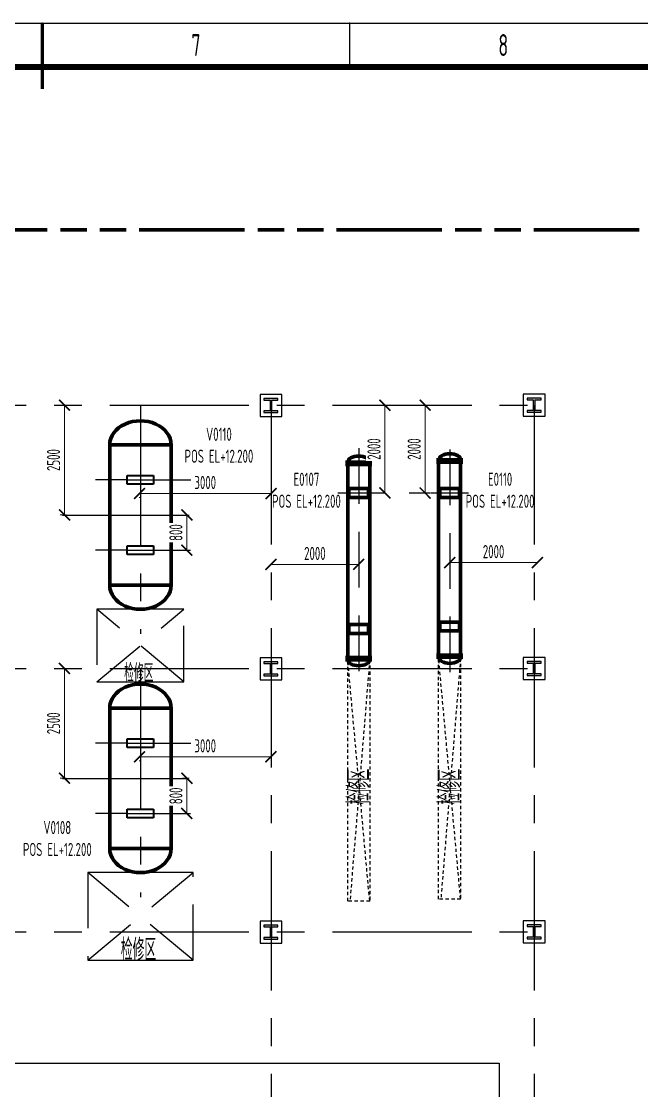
# Model space of a CAD drawing. Header units: millimetres. Extents: x 2250 to 7274, y 852 to 2251.
# Drawn here: x 4754.7 to 4896.1, y 2006.9 to 2250.6 of the extents above; entities that cross this region are included whole.
import ezdxf

# ---------------------------------------------------------------- set-up
doc = ezdxf.new("R2010")
doc.units = ezdxf.units.MM
for name, pattern in [('ACAD_ISO09W100', [45, 24, -3, 6, -3, 6, -3]), ('ACAD_ISO10W100', [18, 12, -3, 0, -3]), ('CENTER', [50.8, 31.75, -6.35, 6.35, -6.35]), ('DASHED', [19.05, 12.7, -6.35]), ('JIS_02_0.7', [1.35, 0.75, -0.6])]:
    doc.linetypes.add(name, pattern=pattern)
for name, color, linetype, lineweight in [('02-设备轮廓（不可见）', 4, 'JIS_02_0.7', 80), ('03-设备、管口中心线', 170, 'ACAD_ISO10W100', 25), ('05-图框与标题栏', 7, 'Continuous', 25), ('05-楼梯与安全疏散通道', 4, 'Continuous', 25), ('06-网格线、建筑轴线-细实线', 9, 'CENTER', 25), ('07-界区线-粗双点划线', 12, 'ACAD_ISO09W100', 80), ('10-工字钢', 5, 'Continuous', 25), ('11-检修区', 8, 'JIS_02_0.7', 25), ('12-建筑物轮廓', 5, 'Continuous', 25), ('13-文本', 7, 'Continuous', 25), ('5-中心线', 170, 'CENTER', 25), ('7-设备基础', 140, 'Continuous', 40), ('8-设备轮廓线', 1, 'Continuous', 80), ('9-文本', 7, 'Continuous', 15), ('9-检修区', 251, 'DASHED', 25)]:
    doc.layers.add(name, color=color, linetype=linetype, lineweight=lineweight)
doc.styles.add('5-gbcbig', font='gbenor.shx', dxfattribs={"width": 0.7, "height": 5, "bigfont": 'gbcbig.shx'})
doc.styles.add('卷心菜', font='gbenor.shx', dxfattribs={"width": 0.75, "bigfont": 'gbcbig.shx'})
doc.styles.add('国标英文+数字', font='gbenor.shx', dxfattribs={"width": 0.7, "height": 3})
doc.styles.add('图纸中的数字及字母', font='gbenor.shx', dxfattribs={"width": 0.7, "height": 3, "bigfont": 'gbcbig.shx'})
doc.dimstyles.new('尺寸标注', dxfattribs={"dimtxt": 3, "dimasz": 2.5, "dimexe": 1, "dimexo": 1, "dimgap": 1, "dimtad": 1, "dimdec": 0, "dimlfac": 100, "dimdsep": 46, "dimtxsty": '图纸中的数字及字母', "dimblk": 'ARCHTICK', "dimcen": 0, "dimclrd": 256, "dimclre": 256, "dimclrt": 256, "dimadec": 0, "dimazin": 0, "dimtfac": 1, "dimtdec": 0, "dimtix": 1, "dimtmove": 0, "dimatfit": 0, "dimfxl": 0, "dimlwd": -1, "dimlwe": -1, "dimarcsym": 0})

# ---------------------------------------------------------------- blocks, each defined once
blk = doc.blocks.new('_ArchTick')
at = {"color": 0, "linetype": 'ByBlock', "const_width": 0.15}
blk.add_lwpolyline([(-0.5, -0.5), (0.5, 0.5)], dxfattribs=at)
blk = doc.blocks.new('*D162')
at = {"layer": '9-文本', "transparency": 16777216}
for p, q in [((4765, 2103.13), (4763.51, 2103.13)), ((4764.51, 2078.13), (4764.51, 2103.13)), ((4764.92, 2078.13), (4763.51, 2078.13))]:
    blk.add_line(p, q, dxfattribs=at)
at = {"layer": 'Defpoints', "color": 0, "transparency": 16777216}
for p in [(4764.51, 2103.13), (4766, 2103.13), (4765.92, 2078.13)]:
    blk.add_point(p, dxfattribs=at)
at = {"layer": '9-文本', "transparency": 16777216, "xscale": 2.5, "yscale": 2.5, "zscale": 2.5}
for p, rotation in [((4764.51, 2103.13), 90), ((4764.51, 2078.13), 270)]:
    blk.add_blockref('_ArchTick', p, dxfattribs=dict(at, rotation=rotation))
at = {"layer": '9-文本', "transparency": 16777216, "insert": (4762.01, 2090.63), "char_height": 3, "attachment_point": 5, "rotation": 90, "style": '图纸中的数字及字母', "bg_fill": 3, "box_fill_scale": 1.1, "bg_fill_color": 256, "bg_fill_true_color": 13158600, "bg_fill_transparency": 0}
blk.add_mtext('2500', dxfattribs=at)
blk = doc.blocks.new('*D163')
at = {"layer": '9-文本', "transparency": 16777216}
for p, q in [((4781.61, 2083.01), (4811.61, 2083.01)), ((4781.61, 2082.15), (4781.61, 2082.01))]:
    blk.add_line(p, q, dxfattribs=at)
at = {"layer": 'Defpoints', "color": 0, "transparency": 16777216}
for p in [(4781.61, 2083.15), (4811.61, 2083.01), (4811.61, 2083.01)]:
    blk.add_point(p, dxfattribs=at)
at = {"layer": '9-文本', "transparency": 16777216, "xscale": 2.5, "yscale": 2.5, "zscale": 2.5, "rotation": 180}
blk.add_blockref('_ArchTick', (4781.61, 2083.01), dxfattribs=at)
at = {"layer": '9-文本', "transparency": 16777216, "xscale": 2.5, "yscale": 2.5, "zscale": 2.5}
blk.add_blockref('_ArchTick', (4811.61, 2083.01), dxfattribs=at)
at = {"layer": '9-文本', "transparency": 16777216, "insert": (4796.61, 2085.51), "char_height": 3, "attachment_point": 5, "style": '图纸中的数字及字母', "bg_fill": 3, "box_fill_scale": 1.1, "bg_fill_color": 256, "bg_fill_true_color": 13158600, "bg_fill_transparency": 0}
blk.add_mtext('3000', dxfattribs=at)
blk = doc.blocks.new('*D164')
at = {"layer": '9-文本', "transparency": 16777216}
for p, q in [((4792.91, 2078.1), (4791.42, 2078.1)), ((4792.42, 2070.1), (4792.42, 2078.1))]:
    blk.add_line(p, q, dxfattribs=at)
at = {"layer": 'Defpoints', "color": 0, "transparency": 16777216}
for p in [(4792.42, 2078.1), (4793.91, 2078.1), (4792.42, 2070.1)]:
    blk.add_point(p, dxfattribs=at)
at = {"layer": '9-文本', "transparency": 16777216, "xscale": 2.5, "yscale": 2.5, "zscale": 2.5}
for p, rotation in [((4792.42, 2078.1), 90), ((4792.42, 2070.1), 270)]:
    blk.add_blockref('_ArchTick', p, dxfattribs=dict(at, rotation=rotation))
at = {"layer": '9-文本', "transparency": 16777216, "insert": (4789.92, 2074.1), "char_height": 3, "attachment_point": 5, "rotation": 90, "style": '图纸中的数字及字母', "bg_fill": 3, "box_fill_scale": 1.1, "bg_fill_color": 256, "bg_fill_true_color": 13158600, "bg_fill_transparency": 0}
blk.add_mtext('800', dxfattribs=at)
blk = doc.blocks.new('*D168')
at = {"layer": '9-文本', "transparency": 16777216}
for p, q in [((4872.36, 2127.26), (4852.36, 2127.26)), ((4872.36, 2126.26), (4872.36, 2126.26))]:
    blk.add_line(p, q, dxfattribs=at)
at = {"layer": 'Defpoints', "color": 0, "transparency": 16777216}
for p in [(4852.36, 2127.26), (4852.36, 2127.26), (4872.36, 2127.26)]:
    blk.add_point(p, dxfattribs=at)
at = {"layer": '9-文本', "transparency": 16777216, "xscale": 2.5, "yscale": 2.5, "zscale": 2.5, "rotation": 180}
blk.add_blockref('_ArchTick', (4852.36, 2127.26), dxfattribs=at)
at = {"layer": '9-文本', "transparency": 16777216, "xscale": 2.5, "yscale": 2.5, "zscale": 2.5}
blk.add_blockref('_ArchTick', (4872.36, 2127.26), dxfattribs=at)
at = {"layer": '9-文本', "transparency": 16777216, "insert": (4862.36, 2129.76), "char_height": 3, "attachment_point": 5, "style": '图纸中的数字及字母', "bg_fill": 3, "box_fill_scale": 1.1, "bg_fill_color": 256, "bg_fill_true_color": 13158600, "bg_fill_transparency": 0}
blk.add_mtext('2000', dxfattribs=at)
blk = doc.blocks.new('*D169')
at = {"layer": '9-文本', "transparency": 16777216}
for p, q in [((4831.61, 2126.85), (4811.61, 2126.85)), ((4831.61, 2125.85), (4831.61, 2125.85))]:
    blk.add_line(p, q, dxfattribs=at)
at = {"layer": 'Defpoints', "color": 0, "transparency": 16777216}
for p in [(4811.61, 2126.85), (4811.61, 2126.85), (4831.61, 2126.85)]:
    blk.add_point(p, dxfattribs=at)
at = {"layer": '9-文本', "transparency": 16777216, "xscale": 2.5, "yscale": 2.5, "zscale": 2.5, "rotation": 180}
blk.add_blockref('_ArchTick', (4811.61, 2126.85), dxfattribs=at)
at = {"layer": '9-文本', "transparency": 16777216, "xscale": 2.5, "yscale": 2.5, "zscale": 2.5}
blk.add_blockref('_ArchTick', (4831.61, 2126.85), dxfattribs=at)
at = {"layer": '9-文本', "transparency": 16777216, "insert": (4821.61, 2129.35), "char_height": 3, "attachment_point": 5, "style": '图纸中的数字及字母', "bg_fill": 3, "box_fill_scale": 1.1, "bg_fill_color": 256, "bg_fill_true_color": 13158600, "bg_fill_transparency": 0}
blk.add_mtext('2000', dxfattribs=at)
blk = doc.blocks.new('*D170')
at = {"layer": '9-文本', "transparency": 16777216}
for p, q in [((4836.97, 2163.13), (4836.59, 2163.13)), ((4837.59, 2143.13), (4837.59, 2163.13))]:
    blk.add_line(p, q, dxfattribs=at)
at = {"layer": 'Defpoints', "color": 0, "transparency": 16777216}
for p in [(4837.59, 2163.13), (4837.97, 2163.13), (4837.59, 2143.13)]:
    blk.add_point(p, dxfattribs=at)
at = {"layer": '9-文本', "transparency": 16777216, "xscale": 2.5, "yscale": 2.5, "zscale": 2.5}
for p, rotation in [((4837.59, 2163.13), 90), ((4837.59, 2143.13), 270)]:
    blk.add_blockref('_ArchTick', p, dxfattribs=dict(at, rotation=rotation))
at = {"layer": '9-文本', "transparency": 16777216, "insert": (4835.09, 2153.13), "char_height": 3, "attachment_point": 5, "rotation": 90, "style": '图纸中的数字及字母', "bg_fill": 3, "box_fill_scale": 1.1, "bg_fill_color": 256, "bg_fill_true_color": 13158600, "bg_fill_transparency": 0}
blk.add_mtext('2000', dxfattribs=at)
blk = doc.blocks.new('*D171')
at = {"layer": '9-文本', "transparency": 16777216}
for p, q in [((4846.13, 2163.13), (4845.75, 2163.13)), ((4846.75, 2143.13), (4846.75, 2163.13))]:
    blk.add_line(p, q, dxfattribs=at)
at = {"layer": 'Defpoints', "color": 0, "transparency": 16777216}
for p in [(4846.75, 2163.13), (4847.13, 2163.13), (4846.75, 2143.13)]:
    blk.add_point(p, dxfattribs=at)
at = {"layer": '9-文本', "transparency": 16777216, "xscale": 2.5, "yscale": 2.5, "zscale": 2.5}
for p, rotation in [((4846.75, 2163.13), 90), ((4846.75, 2143.13), 270)]:
    blk.add_blockref('_ArchTick', p, dxfattribs=dict(at, rotation=rotation))
at = {"layer": '9-文本', "transparency": 16777216, "insert": (4844.25, 2153.13), "char_height": 3, "attachment_point": 5, "rotation": 90, "style": '图纸中的数字及字母', "bg_fill": 3, "box_fill_scale": 1.1, "bg_fill_color": 256, "bg_fill_true_color": 13158600, "bg_fill_transparency": 0}
blk.add_mtext('2000', dxfattribs=at)
blk = doc.blocks.new('*D290')
at = {"layer": '9-文本', "transparency": 16777216}
for p, q in [((4765, 2163.13), (4763.51, 2163.13)), ((4764.51, 2138.13), (4764.51, 2163.13)), ((4764.92, 2138.13), (4763.51, 2138.13))]:
    blk.add_line(p, q, dxfattribs=at)
at = {"layer": 'Defpoints', "color": 0, "lineweight": 100, "transparency": 16777216}
for p in [(4764.51, 2163.13), (4766, 2163.13), (4765.92, 2138.13)]:
    blk.add_point(p, dxfattribs=at)
at = {"layer": '9-文本', "transparency": 16777216, "xscale": 2.5, "yscale": 2.5, "zscale": 2.5}
for p, rotation in [((4764.51, 2163.13), 90), ((4764.51, 2138.13), 270)]:
    blk.add_blockref('_ArchTick', p, dxfattribs=dict(at, rotation=rotation))
at = {"layer": '9-文本', "transparency": 16777216, "insert": (4762.01, 2150.63), "char_height": 3, "attachment_point": 5, "rotation": 90, "style": '图纸中的数字及字母', "bg_fill": 3, "box_fill_scale": 1.1, "bg_fill_color": 256, "bg_fill_true_color": 13158600, "bg_fill_transparency": 0}
blk.add_mtext('2500', dxfattribs=at)
blk = doc.blocks.new('*D291')
at = {"layer": '9-文本', "transparency": 16777216}
for p, q in [((4781.61, 2143.01), (4811.61, 2143.01)), ((4781.61, 2142.15), (4781.61, 2142.01))]:
    blk.add_line(p, q, dxfattribs=at)
at = {"layer": 'Defpoints', "color": 0, "lineweight": 100, "transparency": 16777216}
for p in [(4781.61, 2143.15), (4811.61, 2143.01), (4811.61, 2143.01)]:
    blk.add_point(p, dxfattribs=at)
at = {"layer": '9-文本', "transparency": 16777216, "xscale": 2.5, "yscale": 2.5, "zscale": 2.5, "rotation": 180}
blk.add_blockref('_ArchTick', (4781.61, 2143.01), dxfattribs=at)
at = {"layer": '9-文本', "transparency": 16777216, "xscale": 2.5, "yscale": 2.5, "zscale": 2.5}
blk.add_blockref('_ArchTick', (4811.61, 2143.01), dxfattribs=at)
at = {"layer": '9-文本', "transparency": 16777216, "insert": (4796.61, 2145.51), "char_height": 3, "attachment_point": 5, "style": '图纸中的数字及字母', "bg_fill": 3, "box_fill_scale": 1.1, "bg_fill_color": 256, "bg_fill_true_color": 13158600, "bg_fill_transparency": 0}
blk.add_mtext('3000', dxfattribs=at)
blk = doc.blocks.new('*D292')
at = {"layer": '9-文本', "transparency": 16777216}
for p, q in [((4792.91, 2138.1), (4791.42, 2138.1)), ((4792.42, 2130.1), (4792.42, 2138.1))]:
    blk.add_line(p, q, dxfattribs=at)
at = {"layer": 'Defpoints', "color": 0, "lineweight": 100, "transparency": 16777216}
for p in [(4792.42, 2138.1), (4793.91, 2138.1), (4792.42, 2130.1)]:
    blk.add_point(p, dxfattribs=at)
at = {"layer": '9-文本', "transparency": 16777216, "xscale": 2.5, "yscale": 2.5, "zscale": 2.5}
for p, rotation in [((4792.42, 2138.1), 90), ((4792.42, 2130.1), 270)]:
    blk.add_blockref('_ArchTick', p, dxfattribs=dict(at, rotation=rotation))
at = {"layer": '9-文本', "transparency": 16777216, "insert": (4789.92, 2134.1), "char_height": 3, "attachment_point": 5, "rotation": 90, "style": '图纸中的数字及字母', "bg_fill": 3, "box_fill_scale": 1.1, "bg_fill_color": 256, "bg_fill_true_color": 13158600, "bg_fill_transparency": 0}
blk.add_mtext('800', dxfattribs=at)

msp = doc.modelspace()

# ---------------------------------------------------------------- hatches: boundary and pattern name
at = {"layer": '12-建筑物轮廓'}
for points in [[(4811.799, 2164.261), (4813.199, 2164.261), (4813.199, 2164.661), (4809.999, 2164.661), (4809.999, 2164.261), (4811.399, 2164.261), (4811.399, 2161.861), (4809.999, 2161.861), (4809.999, 2161.461), (4813.199, 2161.461), (4813.199, 2161.861), (4811.799, 2161.861)], [(4871.824, 2164.33), (4873.224, 2164.33), (4873.224, 2164.73), (4870.024, 2164.73), (4870.024, 2164.33), (4871.424, 2164.33), (4871.424, 2161.93), (4870.024, 2161.93), (4870.024, 2161.53), (4873.224, 2161.53), (4873.224, 2161.93), (4871.824, 2161.93)], [(4811.8, 2104.261), (4813.2, 2104.261), (4813.2, 2104.661), (4810, 2104.661), (4810, 2104.261), (4811.4, 2104.261), (4811.4, 2101.861), (4810, 2101.861), (4810, 2101.461), (4813.2, 2101.461), (4813.2, 2101.861), (4811.8, 2101.861)], [(4871.825, 2104.33), (4873.225, 2104.33), (4873.225, 2104.73), (4870.025, 2104.73), (4870.025, 2104.33), (4871.425, 2104.33), (4871.425, 2101.93), (4870.025, 2101.93), (4870.025, 2101.53), (4873.225, 2101.53), (4873.225, 2101.93), (4871.825, 2101.93)], [(4811.8, 2044.261), (4813.2, 2044.261), (4813.2, 2044.661), (4810, 2044.661), (4810, 2044.261), (4811.4, 2044.261), (4811.4, 2041.861), (4810, 2041.861), (4810, 2041.461), (4813.2, 2041.461), (4813.2, 2041.861), (4811.8, 2041.861)], [(4871.825, 2044.33), (4873.225, 2044.33), (4873.225, 2044.73), (4870.025, 2044.73), (4870.025, 2044.33), (4871.425, 2044.33), (4871.425, 2041.93), (4870.025, 2041.93), (4870.025, 2041.53), (4873.225, 2041.53), (4873.225, 2041.93), (4871.825, 2041.93)]]:
    msp.add_hatch(color=1, dxfattribs=at).paths.add_polyline_path(points)

# ---------------------------------------------------------------- linework, layer by layer
at = {"layer": '02-设备轮廓（不可见）', "linetype": 'ByBlock'}
for p, q in [((4829.357, 2144.13), (4833.857, 2144.13)), ((4829.357, 2142.13), (4829.357, 2144.13)), ((4833.857, 2142.13), (4829.357, 2142.13)), ((4833.857, 2144.13), (4833.857, 2142.13)), ((4850.088, 2144.12), (4854.588, 2144.12)), ((4850.088, 2142.12), (4850.088, 2144.12)), ((4854.588, 2142.12), (4850.088, 2142.12)), ((4854.588, 2144.12), (4854.588, 2142.12)), ((4833.857, 2113.13), (4829.357, 2113.13)), ((4829.357, 2113.13), (4829.357, 2111.13)), ((4833.857, 2111.13), (4833.857, 2113.13)), ((4854.622, 2113.676), (4850.122, 2113.676)), ((4850.122, 2113.676), (4850.122, 2111.676)), ((4854.622, 2111.676), (4854.622, 2113.676)), ((4829.357, 2111.13), (4833.857, 2111.13)), ((4850.122, 2111.676), (4854.622, 2111.676))]:
    msp.add_line(p, q, dxfattribs=at)
at = {"layer": '03-设备、管口中心线'}
msp.add_line((4852.366, 2152.605), (4852.366, 2152.605), dxfattribs=at)
at = {"layer": '05-图框与标题栏'}
for p, q in [((4338.951, 2250.196), (5179.951, 2250.196)), ((4829.535, 2250.196), (4829.535, 2240.196))]:
    msp.add_line(p, q, dxfattribs=at)
at = {"layer": '05-图框与标题栏', "const_width": 0.8}
msp.add_lwpolyline([(4759.451, 2250.196), (4759.451, 2235.196)], dxfattribs=at)
at = {"layer": '05-图框与标题栏', "const_width": 1.4}
msp.add_lwpolyline([(4363.951, 2240.196), (4363.951, 1666.196), (5169.951, 1666.196), (5169.951, 2240.196)], close=True, dxfattribs=at)
at = {"layer": '05-图框与标题栏'}
for p in [(4759.451, 2250.196), (4759.451, 2250.196), (4759.451, 2250.196), (4829.535, 2250.196), (4829.535, 2250.196), (4829.535, 2250.196)]:
    msp.add_point(p, dxfattribs=at)
at = {"layer": '05-楼梯与安全疏散通道'}
for p, q in [((4579.674, 2013.208), (4863.601, 2013.208)), ((4863.601, 2013.208), (4863.601, 1880.912))]:
    msp.add_line(p, q, dxfattribs=at)
at = {"layer": '06-网格线、建筑轴线-细实线', "linetype": 'CENTER'}
for p, q in [((4571.624, 2163.13), (4871.624, 2163.13)), ((4871.624, 2163.13), (4871.625, 1860.63)), ((4571.625, 2103.13), (4871.625, 2103.13)), ((4571.625, 2043.13), (4871.625, 2043.13))]:
    msp.add_line(p, q, dxfattribs=at)
at = {"layer": '06-网格线、建筑轴线-细实线'}
msp.add_line((4811.607, 2163.13), (4811.607, 1860.604), dxfattribs=at)
at = {"layer": '07-界区线-粗双点划线'}
msp.add_line((4511.572, 2203.13), (4961.572, 2203.13), dxfattribs=at)
at = {"layer": '10-工字钢'}
for p, q in [((4809.099, 2165.561), (4809.099, 2160.561)), ((4814.099, 2165.561), (4809.099, 2165.561)), ((4809.999, 2164.661), (4809.999, 2164.261)), ((4813.199, 2164.661), (4809.999, 2164.661)), ((4809.999, 2164.261), (4811.399, 2164.261)), ((4811.399, 2164.261), (4811.399, 2161.861)), ((4811.799, 2161.861), (4811.799, 2164.261)), ((4811.799, 2164.261), (4813.199, 2164.261)), ((4813.199, 2164.261), (4813.199, 2164.661)), ((4814.099, 2160.561), (4814.099, 2165.561)), ((4869.124, 2165.63), (4869.124, 2160.63)), ((4874.124, 2165.63), (4869.124, 2165.63)), ((4870.024, 2164.73), (4870.024, 2164.33)), ((4873.224, 2164.73), (4870.024, 2164.73)), ((4870.024, 2164.33), (4871.424, 2164.33)), ((4871.424, 2164.33), (4871.424, 2161.93)), ((4871.824, 2161.93), (4871.824, 2164.33)), ((4871.824, 2164.33), (4873.224, 2164.33)), ((4873.224, 2164.33), (4873.224, 2164.73)), ((4874.124, 2160.63), (4874.124, 2165.63)), ((4811.399, 2161.861), (4809.999, 2161.861)), ((4809.999, 2161.861), (4809.999, 2161.461)), ((4809.999, 2161.461), (4813.199, 2161.461)), ((4813.199, 2161.861), (4811.799, 2161.861)), ((4813.199, 2161.461), (4813.199, 2161.861)), ((4871.424, 2161.93), (4870.024, 2161.93)), ((4870.024, 2161.93), (4870.024, 2161.53)), ((4870.024, 2161.53), (4873.224, 2161.53)), ((4873.224, 2161.93), (4871.824, 2161.93)), ((4873.224, 2161.53), (4873.224, 2161.93)), ((4809.099, 2160.561), (4814.099, 2160.561)), ((4869.124, 2160.63), (4874.124, 2160.63)), ((4809.1, 2105.561), (4809.1, 2100.561)), ((4814.1, 2105.561), (4809.1, 2105.561)), ((4814.1, 2100.561), (4814.1, 2105.561)), ((4869.125, 2105.63), (4869.125, 2100.63)), ((4874.125, 2105.63), (4869.125, 2105.63)), ((4874.125, 2100.63), (4874.125, 2105.63)), ((4810, 2104.661), (4810, 2104.261)), ((4813.2, 2104.661), (4810, 2104.661)), ((4810, 2104.261), (4811.4, 2104.261)), ((4811.4, 2104.261), (4811.4, 2101.861)), ((4811.8, 2101.861), (4811.8, 2104.261)), ((4811.8, 2104.261), (4813.2, 2104.261)), ((4813.2, 2104.261), (4813.2, 2104.661)), ((4870.025, 2104.73), (4870.025, 2104.33)), ((4873.225, 2104.73), (4870.025, 2104.73)), ((4870.025, 2104.33), (4871.425, 2104.33)), ((4871.425, 2104.33), (4871.425, 2101.93)), ((4871.825, 2101.93), (4871.825, 2104.33)), ((4871.825, 2104.33), (4873.225, 2104.33)), ((4873.225, 2104.33), (4873.225, 2104.73)), ((4809.1, 2100.561), (4814.1, 2100.561)), ((4811.4, 2101.861), (4810, 2101.861)), ((4810, 2101.861), (4810, 2101.461)), ((4810, 2101.461), (4813.2, 2101.461)), ((4813.2, 2101.861), (4811.8, 2101.861)), ((4813.2, 2101.461), (4813.2, 2101.861)), ((4869.125, 2100.63), (4874.125, 2100.63)), ((4871.425, 2101.93), (4870.025, 2101.93)), ((4870.025, 2101.93), (4870.025, 2101.53)), ((4870.025, 2101.53), (4873.225, 2101.53)), ((4873.225, 2101.93), (4871.825, 2101.93)), ((4873.225, 2101.53), (4873.225, 2101.93)), ((4809.1, 2045.561), (4809.1, 2040.561)), ((4814.1, 2045.561), (4809.1, 2045.561)), ((4810, 2044.661), (4810, 2044.261)), ((4813.2, 2044.661), (4810, 2044.661)), ((4813.2, 2044.261), (4813.2, 2044.661)), ((4814.1, 2040.561), (4814.1, 2045.561)), ((4869.125, 2045.63), (4869.125, 2040.63)), ((4874.125, 2045.63), (4869.125, 2045.63)), ((4870.025, 2044.73), (4870.025, 2044.33)), ((4873.225, 2044.73), (4870.025, 2044.73)), ((4873.225, 2044.33), (4873.225, 2044.73)), ((4874.125, 2040.63), (4874.125, 2045.63)), ((4810, 2044.261), (4811.4, 2044.261)), ((4811.4, 2044.261), (4811.4, 2041.861)), ((4811.8, 2041.861), (4811.8, 2044.261)), ((4811.8, 2044.261), (4813.2, 2044.261)), ((4870.025, 2044.33), (4871.425, 2044.33)), ((4871.425, 2041.93), (4870.025, 2041.93)), ((4870.025, 2041.93), (4870.025, 2041.53)), ((4871.425, 2044.33), (4871.425, 2041.93)), ((4871.825, 2041.93), (4871.825, 2044.33)), ((4871.825, 2044.33), (4873.225, 2044.33)), ((4873.225, 2041.93), (4871.825, 2041.93)), ((4873.225, 2041.53), (4873.225, 2041.93)), ((4809.1, 2040.561), (4814.1, 2040.561)), ((4811.4, 2041.861), (4810, 2041.861)), ((4810, 2041.861), (4810, 2041.461)), ((4810, 2041.461), (4813.2, 2041.461)), ((4813.2, 2041.861), (4811.8, 2041.861)), ((4813.2, 2041.461), (4813.2, 2041.861)), ((4869.125, 2040.63), (4874.125, 2040.63)), ((4870.025, 2041.53), (4873.225, 2041.53))]:
    msp.add_line(p, q, dxfattribs=at)
at = {"layer": '11-检修区'}
for p, q in [((4849.838, 2050.553), (4849.838, 2105.553)), ((4854.838, 2050.553), (4849.838, 2105.553)), ((4854.838, 2105.553), (4850.338, 2050.553)), ((4854.838, 2105.553), (4854.838, 2050.553)), ((4829.107, 2050.13), (4829.107, 2105.13)), ((4834.107, 2050.13), (4829.107, 2105.13)), ((4834.107, 2105.13), (4829.607, 2050.13)), ((4834.107, 2105.13), (4834.107, 2050.13)), ((4834.107, 2050.13), (4829.107, 2050.13)), ((4854.838, 2050.553), (4849.838, 2050.553))]:
    msp.add_line(p, q, dxfattribs=at)
at = {"layer": '5-中心线'}
for p, q in [((4781.82, 2162.898), (4781.82, 2111.001)), ((4778.82, 2146.096), (4771.558, 2146.096)), ((4778.82, 2146.096), (4793.36, 2146.096)), ((4826.817, 2143.13), (4837.588, 2143.13)), ((4843.08, 2143.13), (4847.882, 2143.13)), ((4848.015, 2143.132), (4856.636, 2143.132)), ((4764.081, 2138.096), (4792.417, 2138.096)), ((4778.82, 2130.096), (4771.558, 2130.096)), ((4778.82, 2130.096), (4793.246, 2130.096)), ((4781.82, 2102.898), (4781.82, 2051.001)), ((4778.82, 2086.096), (4771.558, 2086.096)), ((4778.82, 2086.096), (4793.36, 2086.096)), ((4764.081, 2078.096), (4792.417, 2078.096)), ((4778.82, 2070.096), (4771.558, 2070.096)), ((4778.82, 2070.096), (4793.246, 2070.096))]:
    msp.add_line(p, q, dxfattribs=at)
at = {"layer": '5-中心线', "linetype": 'DASHED'}
msp.add_line((4831.607, 2153.333), (4831.607, 2100.627), dxfattribs=at)
at = {"layer": '7-设备基础'}
for p, q in [((4778.82, 2145.096), (4778.82, 2147.096)), ((4778.82, 2147.096), (4784.82, 2147.096)), ((4784.82, 2147.096), (4784.82, 2145.096)), ((4781.82, 2145.096), (4778.82, 2145.096)), ((4784.82, 2145.096), (4781.82, 2145.096)), ((4778.82, 2129.096), (4778.82, 2131.096)), ((4778.82, 2131.096), (4784.82, 2131.096)), ((4784.82, 2131.096), (4784.82, 2129.096)), ((4781.82, 2129.096), (4778.82, 2129.096)), ((4784.82, 2129.096), (4781.82, 2129.096)), ((4778.82, 2085.096), (4778.82, 2087.096)), ((4778.82, 2087.096), (4784.82, 2087.096)), ((4784.82, 2087.096), (4784.82, 2085.096)), ((4781.82, 2085.096), (4778.82, 2085.096)), ((4784.82, 2085.096), (4781.82, 2085.096)), ((4778.82, 2069.096), (4778.82, 2071.096)), ((4778.82, 2071.096), (4784.82, 2071.096)), ((4781.82, 2069.096), (4778.82, 2069.096)), ((4784.82, 2069.096), (4781.82, 2069.096)), ((4784.82, 2071.096), (4784.82, 2069.096))]:
    msp.add_line(p, q, dxfattribs=at)
at = {"layer": '8-设备轮廓线'}
for p, q in [((4774.82, 2154.096), (4788.82, 2154.096)), ((4774.82, 2122.096), (4774.82, 2154.096)), ((4788.82, 2154.096), (4788.82, 2122.096)), ((4834.607, 2150.13), (4828.607, 2150.13)), ((4834.607, 2149.63), (4828.607, 2149.63)), ((4829.107, 2105.63), (4829.107, 2149.63)), ((4834.107, 2149.63), (4834.107, 2105.63)), ((4855.372, 2150.676), (4849.372, 2150.676)), ((4855.372, 2150.176), (4849.372, 2150.176)), ((4849.838, 2106.053), (4849.838, 2150.053)), ((4854.838, 2150.053), (4854.838, 2106.053)), ((4788.82, 2122.096), (4774.82, 2122.096)), ((4834.607, 2105.63), (4828.607, 2105.63)), ((4855.372, 2106.176), (4849.372, 2106.176)), ((4855.372, 2105.676), (4849.372, 2105.676)), ((4834.607, 2105.13), (4828.607, 2105.13)), ((4774.82, 2094.096), (4788.82, 2094.096)), ((4774.82, 2062.096), (4774.82, 2094.096)), ((4788.82, 2094.096), (4788.82, 2062.096)), ((4788.82, 2062.096), (4774.82, 2062.096))]:
    msp.add_line(p, q, dxfattribs=at)
at = {"layer": '8-设备轮廓线', "extrusion": (0, 0, -1)}
for centre, major_axis, ratio, start_param, end_param in [((4781.82, 2154.096), (-7, 0), 0.7817096, 0, 3.1415927), ((4852.372, 2150.676), (2.5, 0), 0.552, 3.1415927, 6.2831853), ((4831.607, 2150.13), (2.5, 0), 0.552, 3.1415927, 6.2831853), ((4781.82, 2094.096), (-7, 0), 0.7817096, 0, 3.1415927)]:
    msp.add_ellipse(centre, major_axis=major_axis, ratio=ratio, start_param=start_param, end_param=end_param, dxfattribs=at)
at = {"layer": '8-设备轮廓线'}
for centre, major_axis, ratio, start_param, end_param in [((4781.82, 2122.096), (-7, 0), 0.7817096, 0, 3.1415927), ((4852.372, 2105.676), (2.5, 0), 0.552, 3.1415927, 6.2831853), ((4831.607, 2105.13), (2.5, 0), 0.552, 3.1415927, 6.2831853), ((4781.82, 2062.096), (-7, 0), 0.7817096, 0, 3.1415927)]:
    msp.add_ellipse(centre, major_axis=major_axis, ratio=ratio, start_param=start_param, end_param=end_param, dxfattribs=at)
at = {"layer": '9-检修区'}
for p, q in [((4781.82, 2116.624), (4771.916, 2116.624)), ((4771.916, 2116.624), (4771.916, 2100.118)), ((4771.916, 2100.118), (4791.724, 2116.624)), ((4791.724, 2100.118), (4771.916, 2116.624)), ((4791.724, 2116.624), (4781.82, 2116.624)), ((4791.724, 2100.118), (4791.724, 2116.624)), ((4771.916, 2100.118), (4781.82, 2100.118)), ((4781.82, 2100.118), (4791.724, 2100.118)), ((4781.82, 2056.624), (4769.82, 2056.624)), ((4769.82, 2056.624), (4769.82, 2036.624)), ((4769.82, 2036.624), (4793.82, 2056.624)), ((4793.82, 2036.624), (4769.82, 2056.624)), ((4793.82, 2056.624), (4781.82, 2056.624)), ((4793.82, 2036.624), (4793.82, 2056.624)), ((4769.82, 2036.624), (4781.82, 2036.624)), ((4781.82, 2036.624), (4793.82, 2036.624))]:
    msp.add_line(p, q, dxfattribs=at)

# ---------------------------------------------------------------- texts
at = {"layer": '05-图框与标题栏', "char_height": 5, "attachment_point": 5, "style": '5-gbcbig'}
for s, insert in [('7', (4794.493, 2245.196)), ('8', (4864.576, 2245.196))]:
    msp.add_mtext_dynamic_manual_height_columns(s, width=70.08333, gutter_width=25, heights=[0], dxfattribs=dict(at, insert=insert))
at = {"layer": '11-检修区', "attachment_point": 7, "style": '卷心菜'}
for width, gutter_width, insert, char_height in [(15.20882, 20.633, (4778.131, 2100.047), 4.1265), (18.42807, 25, (4777.35, 2036.538), 5)]:
    msp.add_mtext_dynamic_manual_height_columns('检修区', width=width, gutter_width=gutter_width, heights=[0], dxfattribs=dict(at, insert=insert, char_height=char_height))
at = {"layer": '11-检修区', "char_height": 5, "attachment_point": 7, "rotation": 90, "style": '卷心菜'}
for insert in [(4834.107, 2072.156), (4854.838, 2072.156)]:
    msp.add_mtext_dynamic_manual_height_columns('检修区', width=18.42807, gutter_width=25, heights=[0], dxfattribs=dict(at, insert=insert))
at = {"layer": '13-文本', "char_height": 3, "attachment_point": 5, "style": '国标英文+数字'}
for s, width, heights, insert in [('V0110\\PPOS EL+12.200', 23.22389, [0], (4799.732, 2154.003)), ('E0107\\PPOS EL+12.200', 20.34727, [8], (4819.686, 2143.746)), ('E0110\\PPOS EL+12.200', 20.34727, [8], (4863.85, 2143.746)), ('V0108\\PPOS EL+12.200', 23.22389, [0], (4762.881, 2064.387))]:
    msp.add_mtext_dynamic_manual_height_columns(s, width=width, gutter_width=25, heights=heights, dxfattribs=dict(at, insert=insert))

# ---------------------------------------------------------------- next in the draw order: dimensions: what is measured, and where the dimension line sits
at = {"layer": '9-文本'}
for base, p1, p2, angle, picture, middle in [((4764.511, 2163.13), (4765.924, 2138.126), (4766.003, 2163.13), 90, '*D290', (4762.011, 2150.628)), ((4837.588, 2163.13), (4837.588, 2143.13), (4837.968, 2163.13), 90, '*D170', (4835.088, 2153.13)), ((4846.749, 2163.13), (4846.749, 2143.13), (4847.129, 2163.13), 90, '*D171', (4844.249, 2153.13)), ((4792.417, 2138.096), (4792.417, 2130.096), (4793.909, 2138.096), 90, '*D292', (4789.917, 2134.096)), ((4811.607, 2126.852), (4831.607, 2126.852), (4811.607, 2126.852), 180, '*D169', (4821.607, 2129.352)), ((4852.355, 2127.262), (4872.355, 2127.262), (4852.355, 2127.262), 180, '*D168', (4862.355, 2129.762)), ((4764.511, 2103.13), (4765.924, 2078.126), (4766.003, 2103.13), 90, '*D162', (4762.011, 2090.628)), ((4792.417, 2078.096), (4792.417, 2070.096), (4793.909, 2078.096), 90, '*D164', (4789.917, 2074.096))]:
    dim = msp.add_linear_dim(base=base, p1=p1, p2=p2, angle=angle, dimstyle='尺寸标注', dxfattribs=at)
    dim.commit()
    dim.dimension.update_dxf_attribs({"geometry": picture, "text_midpoint": middle})
for base, p1, p2, picture, middle in [((4811.607, 2143.015), (4781.61, 2143.148), (4811.607, 2143.015), '*D291', (4796.609, 2145.515)), ((4811.607, 2083.015), (4781.61, 2083.147), (4811.607, 2083.015), '*D163', (4796.609, 2085.515))]:
    dim = msp.add_linear_dim(base=base, p1=p1, p2=p2, dimstyle='尺寸标注', dxfattribs=at)
    dim.commit()
    dim.dimension.update_dxf_attribs({"geometry": picture, "text_midpoint": middle})

# ---------------------------------------------------------------- next in the draw order: linework, layer by layer
at = {"layer": '5-中心线', "linetype": 'DASHED'}
msp.add_line((4852.355, 2153.053), (4852.355, 2100.348), dxfattribs=at)

doc.saveas('drawing.dxf')
